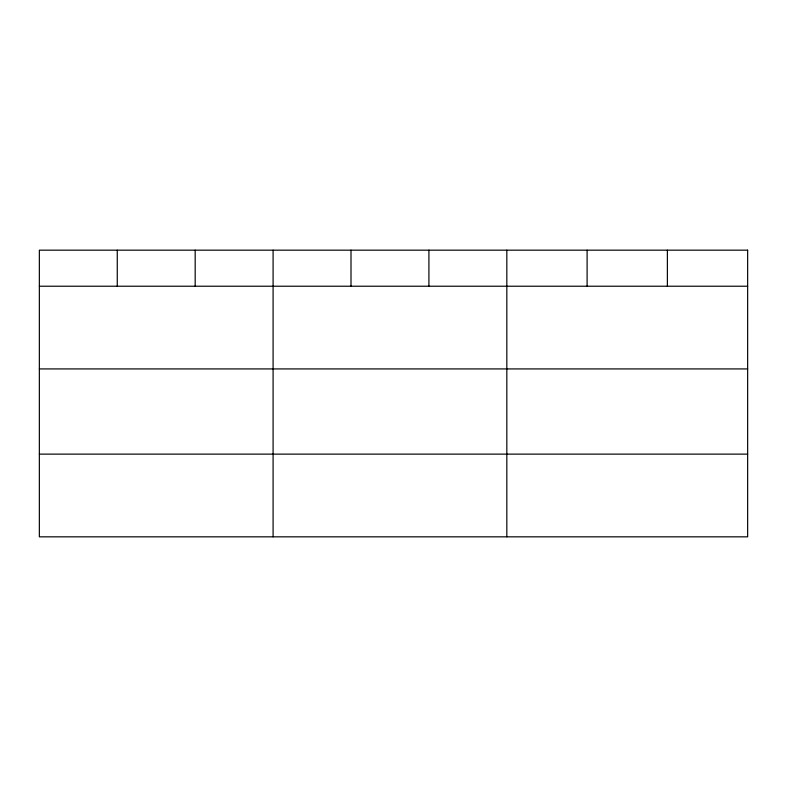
<?xml version="1.0" encoding="UTF-8"?>
<svg xmlns="http://www.w3.org/2000/svg" width="787" height="787" viewBox="0 0 787 787"><rect width="100%" height="100%" fill="white"/><g stroke="black" fill="none" stroke-linecap="round" stroke-linejoin="round"><path stroke-width="1.18" d="M39.35 286.222L747.65 286.222M39.35 368.926L747.65 368.926M39.35 454.129L747.65 454.129M667.376 250.168L667.376 286.222M587.102 250.168L587.102 286.222M506.828 250.168L506.828 536.832M428.915 250.168L428.915 286.222M351.002 250.168L351.002 286.222M273.089 250.168L273.089 536.832M195.176 250.168L195.176 286.222M117.263 250.168L117.263 286.222M747.65 250.168L39.35 250.168L39.35 536.832L747.65 536.832L747.65 250.168"/></g></svg>
